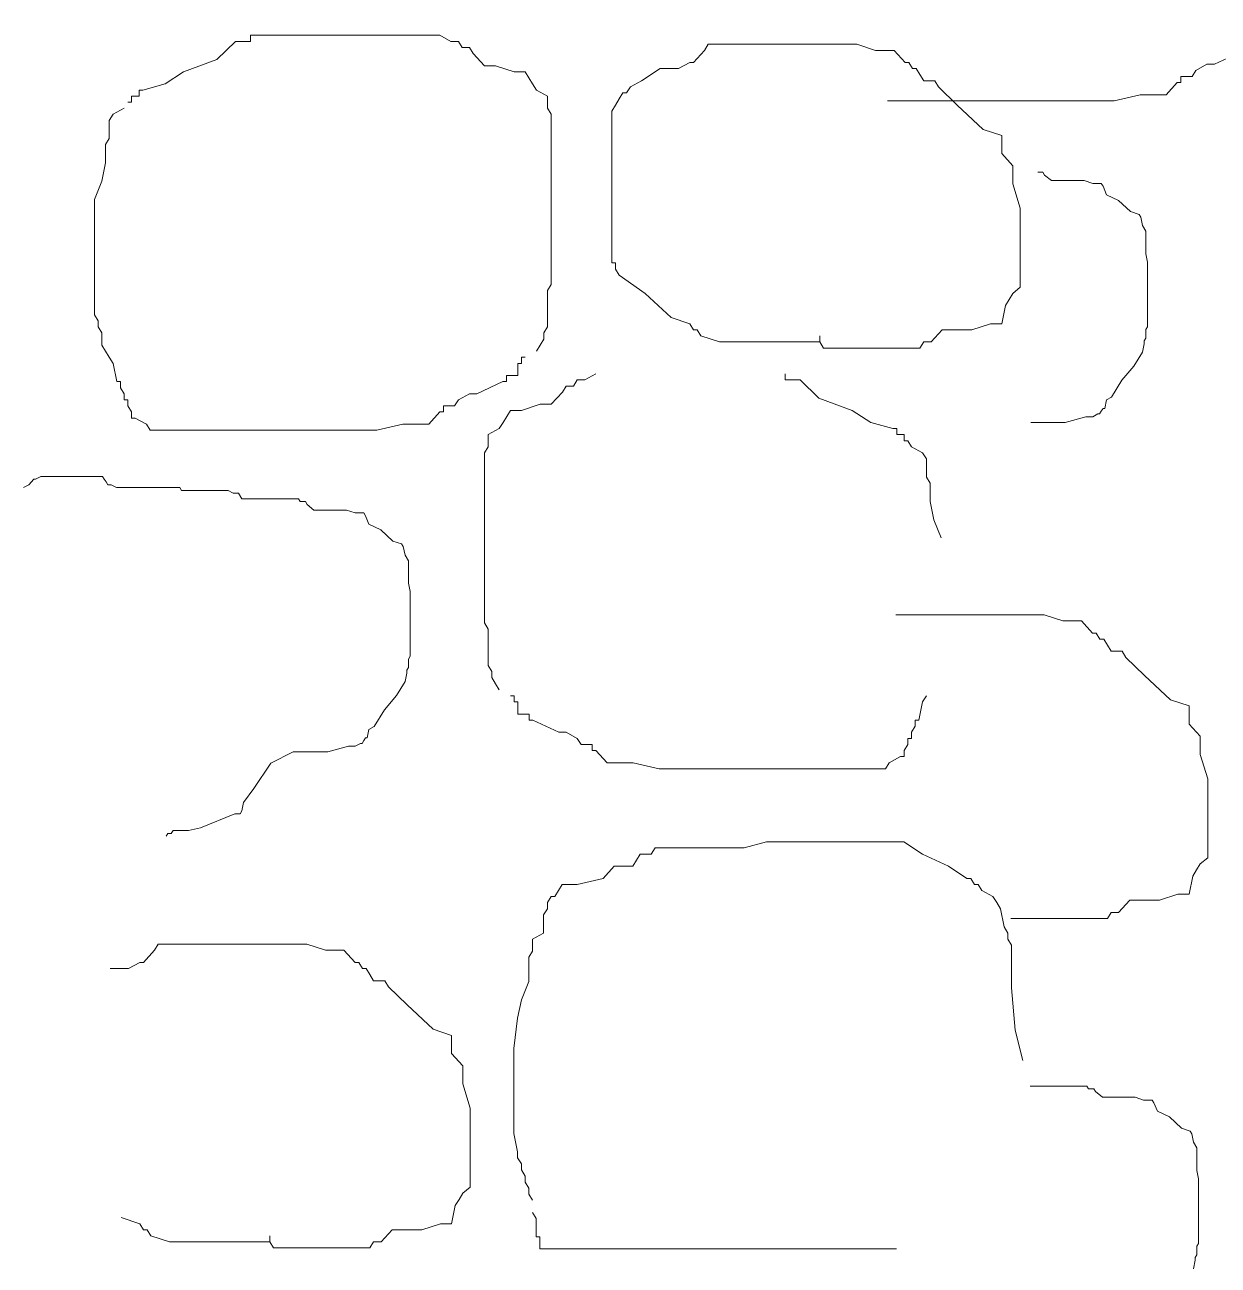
# Model space of a CAD drawing. Header units: centimetres. Extents: x 2280 to 32242, y -4577 to 2534.
# Drawn here: x 30012.1 to 30064, y -2664.8 to -2610.8 of the extents above; entities that cross this region are included whole.
import ezdxf

# ---------------------------------------------------------------- set-up
doc = ezdxf.new("R2010")
doc.units = ezdxf.units.CM
doc.layers.add('dim', color=40, linetype='Continuous', lineweight=0)
doc.layers.add('obiekty', color=22, linetype='Continuous', lineweight=5)

msp = doc.modelspace()

# ---------------------------------------------------------------- hatches: boundary and pattern name
at = {"layer": 'dim'}
h = msp.add_hatch(color=7, dxfattribs=at)
h.dxf.hatch_style = 1
edge = h.paths.add_edge_path()
edge.add_line((30407.969, -2698.482), (30469.757, -2759.639))
edge.add_line((30469.757, -2759.639), (30469.757, -2733.458))
edge.add_line((30469.757, -2733.458), (30444.105, -2707.597))
edge.add_spline(control_points=[(30444.105, -2707.597), (30442.899, -2707.235), (30442.12, -2707.182), (30441.723, -2707.401)], knot_values=[35.673287, 35.673287, 35.673287, 35.673287, 41.147763, 41.147763, 41.147763, 41.147763], degree=3, periodic=0)
edge.add_spline(control_points=[(30441.723, -2707.401), (30441.64, -2707.486), (30441.557, -2707.57), (30441.474, -2707.654)], knot_values=[0, 0, 0, 0, 0.301407, 0.301407, 0.301407, 0.301407], degree=3, periodic=0)
edge.add_spline(control_points=[(30441.474, -2707.654), (30441.527, -2707.548), (30441.609, -2707.464), (30441.723, -2707.401)], knot_values=[41.147763, 41.147763, 41.147763, 41.147763, 42.704936, 42.704936, 42.704936, 42.704936], degree=3, periodic=0)
edge.add_spline(control_points=[(30444.105, -2707.597), (30442.899, -2707.235), (30442.12, -2707.182), (30441.723, -2707.401)], knot_values=[35.673287, 35.673287, 35.673287, 35.673287, 41.147763, 41.147763, 41.147763, 41.147763], degree=3, periodic=0)
edge.add_spline(control_points=[(30441.723, -2707.401), (30442.09, -2707.027), (30442.455, -2706.652), (30442.801, -2706.282)], knot_values=[0.301407, 0.301407, 0.301407, 0.301407, 1.642507, 1.642507, 1.642507, 1.642507], degree=3, periodic=0)
edge.add_line((30442.801, -2706.282), (30421.712, -2685.02))
edge.add_spline(control_points=[(30421.712, -2685.02), (30420.716, -2684.757), (30420.058, -2684.735), (30419.703, -2684.931)], knot_values=[36.26063, 36.26063, 36.26063, 36.26063, 41.147763, 41.147763, 41.147763, 41.147763], degree=3, periodic=0)
edge.add_spline(control_points=[(30419.703, -2684.931), (30419.62, -2685.015), (30419.537, -2685.099), (30419.454, -2685.184)], knot_values=[0, 0, 0, 0, 0.301407, 0.301407, 0.301407, 0.301407], degree=3, periodic=0)
edge.add_spline(control_points=[(30419.454, -2685.184), (30419.507, -2685.078), (30419.589, -2684.993), (30419.703, -2684.931)], knot_values=[41.147763, 41.147763, 41.147763, 41.147763, 42.704936, 42.704936, 42.704936, 42.704936], degree=3, periodic=0)
edge.add_spline(control_points=[(30421.712, -2685.02), (30420.716, -2684.757), (30420.058, -2684.735), (30419.703, -2684.931)], knot_values=[36.26063, 36.26063, 36.26063, 36.26063, 41.147763, 41.147763, 41.147763, 41.147763], degree=3, periodic=0)
edge.add_spline(control_points=[(30419.703, -2684.931), (30420.025, -2684.603), (30420.344, -2684.276), (30420.65, -2683.95)], knot_values=[0.301407, 0.301407, 0.301407, 0.301407, 1.474772, 1.474772, 1.474772, 1.474772], degree=3, periodic=0)
edge.add_line((30420.65, -2683.95), (30378.491, -2641.447))
edge.add_spline(control_points=[(30378.491, -2641.447), (30377.285, -2641.086), (30376.507, -2641.033), (30376.109, -2641.252)], knot_values=[35.673287, 35.673287, 35.673287, 35.673287, 41.147763, 41.147763, 41.147763, 41.147763], degree=3, periodic=0)
edge.add_spline(control_points=[(30376.109, -2641.252), (30376.026, -2641.336), (30375.943, -2641.421), (30375.86, -2641.505)], knot_values=[0, 0, 0, 0, 0.301407, 0.301407, 0.301407, 0.301407], degree=3, periodic=0)
edge.add_spline(control_points=[(30375.86, -2641.505), (30375.913, -2641.399), (30375.995, -2641.315), (30376.109, -2641.252)], knot_values=[41.147763, 41.147763, 41.147763, 41.147763, 42.704936, 42.704936, 42.704936, 42.704936], degree=3, periodic=0)
edge.add_spline(control_points=[(30378.491, -2641.447), (30377.285, -2641.086), (30376.507, -2641.033), (30376.109, -2641.252)], knot_values=[35.673287, 35.673287, 35.673287, 35.673287, 41.147763, 41.147763, 41.147763, 41.147763], degree=3, periodic=0)
edge.add_spline(control_points=[(30376.109, -2641.252), (30376.477, -2640.877), (30376.841, -2640.503), (30377.187, -2640.132)], knot_values=[0.301407, 0.301407, 0.301407, 0.301407, 1.642507, 1.642507, 1.642507, 1.642507], degree=3, periodic=0)
edge.add_line((30377.187, -2640.132), (30356.098, -2618.871))
edge.add_spline(control_points=[(30356.098, -2618.871), (30355.102, -2618.607), (30354.444, -2618.586), (30354.089, -2618.782)], knot_values=[36.26063, 36.26063, 36.26063, 36.26063, 41.147763, 41.147763, 41.147763, 41.147763], degree=3, periodic=0)
edge.add_spline(control_points=[(30354.089, -2618.782), (30354.006, -2618.866), (30353.923, -2618.95), (30353.84, -2619.034)], knot_values=[0, 0, 0, 0, 0.301407, 0.301407, 0.301407, 0.301407], degree=3, periodic=0)
edge.add_spline(control_points=[(30353.84, -2619.034), (30353.893, -2618.929), (30353.976, -2618.844), (30354.089, -2618.782)], knot_values=[41.147763, 41.147763, 41.147763, 41.147763, 42.704936, 42.704936, 42.704936, 42.704936], degree=3, periodic=0)
edge.add_spline(control_points=[(30356.098, -2618.871), (30355.102, -2618.607), (30354.444, -2618.586), (30354.089, -2618.782)], knot_values=[36.26063, 36.26063, 36.26063, 36.26063, 41.147763, 41.147763, 41.147763, 41.147763], degree=3, periodic=0)
edge.add_spline(control_points=[(30354.089, -2618.782), (30354.411, -2618.454), (30354.73, -2618.126), (30355.036, -2617.801)], knot_values=[0.301407, 0.301407, 0.301407, 0.301407, 1.474772, 1.474772, 1.474772, 1.474772], degree=3, periodic=0)
edge.add_line((30355.036, -2617.801), (30333.723, -2596.314))
edge.add_spline(control_points=[(30333.723, -2596.314), (30332.924, -2596.135), (30332.38, -2596.14), (30332.069, -2596.311)], knot_values=[36.867268, 36.867268, 36.867268, 36.867268, 41.147763, 41.147763, 41.147763, 41.147763], degree=3, periodic=0)
edge.add_spline(control_points=[(30332.069, -2596.311), (30331.986, -2596.395), (30331.903, -2596.48), (30331.821, -2596.564)], knot_values=[0, 0, 0, 0, 0.301407, 0.301407, 0.301407, 0.301407], degree=3, periodic=0)
edge.add_spline(control_points=[(30331.821, -2596.564), (30331.873, -2596.458), (30331.956, -2596.374), (30332.069, -2596.311)], knot_values=[41.147763, 41.147763, 41.147763, 41.147763, 42.704936, 42.704936, 42.704936, 42.704936], degree=3, periodic=0)
edge.add_spline(control_points=[(30332.069, -2596.311), (30332.38, -2596.14), (30332.924, -2596.135), (30333.723, -2596.314)], knot_values=[36.867268, 36.867268, 36.867268, 36.867268, 41.147763, 41.147763, 41.147763, 41.147763], degree=3, periodic=0)
edge.add_spline(control_points=[(30332.069, -2596.311), (30332.345, -2596.03), (30332.619, -2595.749), (30332.885, -2595.469)], knot_values=[0.301407, 0.301407, 0.301407, 0.301407, 1.308174, 1.308174, 1.308174, 1.308174], degree=3, periodic=0)
edge.add_line((30332.885, -2595.469), (30311.368, -2573.776))
edge.add_spline(control_points=[(30311.368, -2573.776), (30310.749, -2573.669), (30310.315, -2573.694), (30310.049, -2573.841)], knot_values=[37.494954, 37.494954, 37.494954, 37.494954, 41.147763, 41.147763, 41.147763, 41.147763], degree=3, periodic=0)
edge.add_spline(control_points=[(30310.049, -2573.841), (30309.966, -2573.925), (30309.884, -2574.009), (30309.801, -2574.093)], knot_values=[0, 0, 0, 0, 0.301407, 0.301407, 0.301407, 0.301407], degree=3, periodic=0)
edge.add_spline(control_points=[(30309.801, -2574.093), (30309.853, -2573.988), (30309.936, -2573.903), (30310.049, -2573.841)], knot_values=[41.147763, 41.147763, 41.147763, 41.147763, 42.704936, 42.704936, 42.704936, 42.704936], degree=3, periodic=0)
edge.add_line((30310.587, -2572.989), (30289.035, -2551.261))
edge.add_spline(control_points=[(30289.035, -2551.261), (30288.58, -2551.212), (30288.247, -2551.25), (30288.029, -2551.37)], knot_values=[38.145716, 38.145716, 38.145716, 38.145716, 41.147763, 41.147763, 41.147763, 41.147763], degree=3, periodic=0)
edge.add_spline(control_points=[(30288.029, -2551.37), (30287.947, -2551.454), (30287.864, -2551.539), (30287.781, -2551.623)], knot_values=[0, 0, 0, 0, 0.301407, 0.301407, 0.301407, 0.301407], degree=3, periodic=0)
edge.add_spline(control_points=[(30287.781, -2551.623), (30287.834, -2551.517), (30287.916, -2551.433), (30288.029, -2551.37)], knot_values=[41.147763, 41.147763, 41.147763, 41.147763, 42.704936, 42.704936, 42.704936, 42.704936], degree=3, periodic=0)
edge.add_line((30288.455, -2550.676), (30266.726, -2528.77))
edge.add_spline(control_points=[(30266.726, -2528.77), (30266.416, -2528.762), (30266.178, -2528.806), (30266.009, -2528.9)], knot_values=[38.821921, 38.821921, 38.821921, 38.821921, 41.147763, 41.147763, 41.147763, 41.147763], degree=3, periodic=0)
edge.add_spline(control_points=[(30266.009, -2528.9), (30265.927, -2528.984), (30265.844, -2529.068), (30265.761, -2529.152)], knot_values=[0, 0, 0, 0, 0.301407, 0.301407, 0.301407, 0.301407], degree=3, periodic=0)
edge.add_spline(control_points=[(30265.761, -2529.152), (30265.814, -2529.047), (30265.896, -2528.962), (30266.009, -2528.9)], knot_values=[41.147763, 41.147763, 41.147763, 41.147763, 42.704936, 42.704936, 42.704936, 42.704936], degree=3, periodic=0)
edge.add_line((30266.323, -2528.364), (30244.444, -2506.307))
edge.add_spline(control_points=[(30244.444, -2506.307), (30244.259, -2506.323), (30244.107, -2506.364), (30243.99, -2506.429)], knot_values=[39.526363, 39.526363, 39.526363, 39.526363, 41.147763, 41.147763, 41.147763, 41.147763], degree=3, periodic=0)
edge.add_spline(control_points=[(30243.99, -2506.429), (30243.907, -2506.513), (30243.824, -2506.598), (30243.741, -2506.682)], knot_values=[0, 0, 0, 0, 0.301407, 0.301407, 0.301407, 0.301407], degree=3, periodic=0)
edge.add_spline(control_points=[(30243.741, -2506.682), (30243.794, -2506.576), (30243.876, -2506.492), (30243.99, -2506.429)], knot_values=[41.147763, 41.147763, 41.147763, 41.147763, 42.704936, 42.704936, 42.704936, 42.704936], degree=3, periodic=0)
edge.add_line((30244.19, -2506.051), (30222.193, -2483.874))
edge.add_spline(control_points=[(30222.193, -2483.874), (30222.108, -2483.895), (30222.034, -2483.923), (30221.97, -2483.959)], knot_values=[40.262371, 40.262371, 40.262371, 40.262371, 41.147763, 41.147763, 41.147763, 41.147763], degree=3, periodic=0)
edge.add_spline(control_points=[(30221.97, -2483.959), (30221.887, -2484.043), (30221.804, -2484.127), (30221.721, -2484.211)], knot_values=[0, 0, 0, 0, 0.301407, 0.301407, 0.301407, 0.301407], degree=3, periodic=0)
edge.add_spline(control_points=[(30221.721, -2484.211), (30221.774, -2484.106), (30221.856, -2484.021), (30221.97, -2483.959)], knot_values=[41.147763, 41.147763, 41.147763, 41.147763, 42.704936, 42.704936, 42.704936, 42.704936], degree=3, periodic=0)
edge.add_line((30222.058, -2483.738), (30199.975, -2461.475))
edge.add_spline(control_points=[(30199.975, -2461.475), (30199.967, -2461.479), (30199.958, -2461.484), (30199.95, -2461.488)], knot_values=[41.033971, 41.033971, 41.033971, 41.033971, 41.147763, 41.147763, 41.147763, 41.147763], degree=3, periodic=0)
edge.add_spline(control_points=[(30199.95, -2461.488), (30199.867, -2461.572), (30199.784, -2461.657), (30199.701, -2461.741)], knot_values=[0, 0, 0, 0, 0.301407, 0.301407, 0.301407, 0.301407], degree=3, periodic=0)
edge.add_spline(control_points=[(30199.701, -2461.741), (30199.754, -2461.635), (30199.837, -2461.551), (30199.95, -2461.488)], knot_values=[41.147763, 41.147763, 41.147763, 41.147763, 42.704936, 42.704936, 42.704936, 42.704936], degree=3, periodic=0)
edge.add_line((30199.926, -2461.425), (30177.815, -2439.134))
edge.add_spline(control_points=[(30177.815, -2439.134), (30177.771, -2439.18), (30177.726, -2439.225), (30177.682, -2439.27)], knot_values=[0, 0, 0, 0, 0.162292, 0.162292, 0.162292, 0.162292], degree=3, periodic=0)
edge.add_spline(control_points=[(30177.682, -2439.27), (30177.711, -2439.212), (30177.749, -2439.16), (30177.796, -2439.115)], knot_values=[41.846102, 41.846102, 41.846102, 41.846102, 42.704936, 42.704936, 42.704936, 42.704936], degree=3, periodic=0)
edge.add_line((30177.784, -2439.103), (30150.707, -2411.804))
edge.add_line((30150.707, -2411.804), (29994.47, -2504.411))
edge.add_spline(control_points=[(29994.47, -2504.411), (29994.483, -2504.435), (29994.497, -2504.459), (29994.51, -2504.484)], knot_values=[0.301407, 0.301407, 0.301407, 0.301407, 0.372282, 0.372282, 0.372282, 0.372282], degree=3, periodic=0)
edge.add_spline(control_points=[(29994.51, -2504.484), (29994.602, -2504.574), (29994.658, -2504.678), (29994.681, -2504.794)], knot_values=[41.147763, 41.147763, 41.147763, 41.147763, 42.704936, 42.704936, 42.704936, 42.704936], degree=3, periodic=0)
edge.add_spline(control_points=[(30021.256, -2488.534), (30020.562, -2488.323), (30018.81, -2488.29), (30012.865, -2489.111), (30007.076, -2495.881), (29989.547, -2495.076), (29993.419, -2502.493), (29994.47, -2504.411)], knot_values=[0.372282, 0.372282, 0.372282, 0.372282, 6.173436, 8.769154, 17.150754, 33.547828, 39.13485, 39.13485, 39.13485, 39.13485], degree=3, periodic=0)
edge.add_spline(control_points=[(29994.51, -2504.484), (29994.49, -2504.464), (29994.468, -2504.444), (29994.444, -2504.426)], knot_values=[40.806551, 40.806551, 40.806551, 40.806551, 41.147763, 41.147763, 41.147763, 41.147763], degree=3, periodic=0)
edge.add_line((29994.444, -2504.426), (29967.396, -2520.458))
edge.add_line((29967.396, -2520.458), (29963.2, -2520.458))
edge.add_line((29963.2, -2520.458), (29595.775, -2520.458))
edge.add_line((29595.775, -2520.458), (29595.775, -2533.782))
edge.add_line((29595.775, -2533.782), (29604.333, -2533.782))
edge.add_line((29604.333, -2533.782), (29603.414, -2597.87))
edge.add_line((29603.414, -2597.87), (29617.443, -2597.744))
edge.add_line((29617.443, -2597.744), (29618.482, -2533.782))
edge.add_line((29618.482, -2533.782), (29907.673, -2533.782))
edge.add_line((29907.673, -2533.782), (29907.673, -2612.461))
edge.add_line((29907.673, -2612.461), (29926.065, -2612.461))
edge.add_line((29926.065, -2612.461), (29926.065, -2533.782))
edge.add_line((29926.065, -2533.782), (30241.57, -2533.782))
edge.add_line((30241.57, -2533.782), (30378.053, -2668.871))
edge.add_line((30378.053, -2668.871), (30377.984, -2733.458))
edge.add_line((30377.984, -2733.458), (30053.533, -2733.458))
edge.add_line((30053.533, -2733.458), (30052.564, -2733.987))
edge.add_line((30052.564, -2733.987), (30052.079, -2734.515))
edge.add_line((30052.079, -2734.515), (30050.464, -2734.515))
edge.add_line((30050.464, -2734.515), (30049.979, -2734.78))
edge.add_line((30049.979, -2734.78), (30034.308, -2734.78))
edge.add_line((30034.308, -2734.78), (30034.308, -2733.458))
edge.add_line((30034.308, -2733.458), (30030.673, -2733.458))
edge.add_line((30030.673, -2733.458), (30030.628, -2733.682))
edge.add_line((30030.628, -2733.682), (30030.143, -2733.682))
edge.add_line((30030.143, -2733.682), (30029.335, -2733.946))
edge.add_line((30029.335, -2733.946), (30028.043, -2733.946))
edge.add_line((30028.043, -2733.946), (30027.316, -2734.739))
edge.add_line((30027.316, -2734.739), (30022.873, -2734.739))
edge.add_line((30022.873, -2734.739), (29931.988, -2734.453))
edge.add_line((29931.988, -2734.453), (29932.102, -2734.515))
edge.add_line((29932.102, -2734.515), (29930.486, -2734.515))
edge.add_line((29930.486, -2734.515), (29615.237, -2733.458))
edge.add_line((29615.237, -2733.458), (29616.928, -2629.391))
edge.add_line((29616.928, -2629.391), (29602.962, -2629.391))
edge.add_line((29602.962, -2629.391), (29601.47, -2733.458))
edge.add_line((29601.47, -2733.458), (29562.214, -2760.622))
edge.add_line((29562.214, -2760.622), (29574.741, -2765.768))
edge.add_line((29574.741, -2765.768), (29623.395, -2753.013))
edge.add_line((29623.395, -2753.013), (29711.2, -2753.013))
edge.add_line((29711.2, -2753.013), (29711.2, -2778.087))
edge.add_line((29711.2, -2778.087), (29731.215, -2778.087))
edge.add_line((29731.215, -2778.087), (29731.215, -2753.013))
edge.add_line((29731.215, -2753.013), (29907.673, -2753.013))
edge.add_line((29907.673, -2753.013), (29907.673, -2963.458))
edge.add_line((29907.673, -2963.458), (29761.2, -2963.458))
edge.add_line((29761.2, -2963.458), (29590.766, -2963.458))
edge.add_line((29590.766, -2963.458), (29599.709, -2979.005))
edge.add_line((29599.709, -2979.005), (29567.369, -3002.753))
edge.add_line((29567.369, -3002.753), (29591.129, -3002.753))
edge.add_line((29591.129, -3002.753), (29714.94, -2991.828))
edge.add_line((29714.94, -2991.828), (29761.773, -2991.685))
edge.add_line((29761.773, -2991.685), (29788.021, -3007.426))
edge.add_line((29788.021, -3007.426), (29870.349, -3013.219))
edge.add_line((29870.349, -3013.219), (29974.07, -2999.285))
edge.add_line((29974.07, -2999.285), (30068.294, -2999.285))
edge.add_line((30068.294, -2999.285), (30118.023, -2987.513))
edge.add_line((30118.023, -2987.513), (30224.678, -3009.095))
edge.add_line((30224.678, -3009.095), (30335.64, -3019.688))
edge.add_line((30335.64, -3019.688), (30407.511, -2963.814))
edge.add_spline(control_points=[(30407.511, -2963.814), (30407.664, -2963.645), (30407.817, -2963.475), (30407.969, -2963.305)], knot_values=[0.41129, 0.41129, 0.41129, 0.41129, 1.095678, 1.095678, 1.095678, 1.095678], degree=3, periodic=0)
edge.add_line((30407.969, -2963.305), (30407.969, -2698.482))
edge = h.paths.add_edge_path(flags=16)
edge.add_line((30377.735, -2963.458), (30048.046, -2963.458))
edge.add_ellipse((30046.241, -2956.867), major_axis=(-0.725, 7.876), ratio=0.286851, start_angle=184.0247, end_angle=211.717, ccw=False)
edge.add_ellipse((30046.241, -2956.867), major_axis=(-0.725, 7.876), ratio=0.286851, start_angle=145.26, end_angle=184.0247)
edge.add_ellipse((30046.659, -2963.885), major_axis=(1.182, 0.109), ratio=0.76963, start_angle=239.4815, end_angle=289.0119, ccw=False)
edge.add_spline(control_points=[(30045.188, -2963.458), (30045.253, -2963.588), (30045.32, -2963.71), (30045.45, -2963.93), (30045.512, -2964.028), (30045.639, -2964.21), (30045.704, -2964.295), (30045.792, -2964.4), (30045.814, -2964.426), (30045.837, -2964.451)], knot_values=[2.511922, 2.511922, 2.511922, 2.511922, 2.59654, 2.59654, 2.67338, 2.67338, 2.75022, 2.75022, 2.776096, 2.776096, 2.776096, 2.776096], degree=3, periodic=0)
edge.add_ellipse((30040.126, -2987.469), major_axis=(30.002, 2.76), ratio=0.76963, start_angle=75.0057, end_angle=78.2937)
edge.add_ellipse((30043.867, -2964.193), major_axis=(0.305, 0.028), ratio=0.76963, start_angle=224.4393, end_angle=326.5905, ccw=False)
edge.add_ellipse((30045.436, -2961.977), major_axis=(3.494, 0.321), ratio=0.76963, start_angle=218.8051, end_angle=229.563)
edge.add_ellipse((30042.049, -2968.006), major_axis=(4.984, 0.458), ratio=0.76963, start_angle=70.7704, end_angle=86.6871)
edge.add_ellipse((30045.132, -2936.028), major_axis=(36.307, 3.34), ratio=0.76963, start_angle=255.0873, end_angle=260.9907, ccw=False)
edge.add_ellipse((30036.642, -2973.327), major_axis=(12.22, 1.124), ratio=0.76963, start_angle=78.305, end_angle=82.8106)
edge.add_ellipse((30036.99, -2963.647), major_axis=(0.43, 0.04), ratio=0.76963, start_angle=224.289, end_angle=314.5377, ccw=False)
edge.add_ellipse((30046.237, -2959.007), major_axis=(11.175, 1.028), ratio=0.76963, start_angle=204.1063, end_angle=206.9122, ccw=False)
edge.add_ellipse((30036.033, -2959.267), major_axis=(5.935, 0.546), ratio=0.76963, start_angle=260.6095, end_angle=271.7047, ccw=False)
edge.add_ellipse((30036.87, -2947.827), major_axis=(20.692, 1.903), ratio=0.76963, start_angle=251.8928, end_angle=262.1051, ccw=False)
edge.add_ellipse((30030.368, -2972.008), major_axis=(10.946, 1.007), ratio=0.76963, start_angle=78.2841, end_angle=85.4406)
edge.add_line((30030.466, -2963.531), (30029.884, -2963.584))
edge.add_ellipse((30051.611, -2956.632), major_axis=(23.07, 2.122), ratio=0.76963, start_angle=179.1726, end_angle=195.6257)
edge.add_line((30029.834, -2963.458), (29987.522, -2963.458))
edge.add_line((29987.522, -2963.458), (29987.522, -2963.509))
edge.add_line((29987.522, -2963.509), (29982.055, -2963.504))
edge.add_line((29982.055, -2963.504), (29926.065, -2963.458))
edge.add_line((29926.065, -2963.458), (29926.065, -2873.458))
edge.add_line((29926.065, -2873.458), (29926.065, -2753.013))
edge.add_line((29926.065, -2753.013), (30377.962, -2753.013))
edge.add_line((30377.962, -2753.013), (30377.735, -2963.458))
h.paths.add_polyline_path([(30374.699, -2957.057), (30313.402, -2957.069), (30314.1, -2792.974), (30311.645, -2792.993), (30309.702, -2957.07), (30248.723, -2957.081), (30248.868, -2923.011), (30245.442, -2923.008), (30245.038, -2957.082), (30202.526, -2957.09), (30203.22, -2793.859), (30200.79, -2793.878), (30198.857, -2957.091), (30142.163, -2957.101), (30143.454, -2794.336), (30374.699, -2792.49)], flags=0)
h.paths.add_polyline_path([(30347.832, -2888.942), (30345.881, -2890.548), (30343.873, -2890.605), (30341.118, -2890.146), (30340.094, -2888.882), (30340.487, -2888.77), (30342.036, -2889.802), (30343.471, -2890.146), (30344.733, -2890.146), (30345.996, -2889.745), (30347.201, -2888.942)], flags=0)
edge = h.paths.add_edge_path(flags=17)
edge.add_spline(control_points=[(30021.256, -2488.534), (30020.562, -2488.323), (30018.81, -2488.29), (30012.865, -2489.111), (30007.076, -2495.881), (29989.547, -2495.076), (29993.419, -2502.493), (29994.47, -2504.411)], knot_values=[0.372282, 0.372282, 0.372282, 0.372282, 6.173436, 8.769154, 17.150754, 33.547828, 39.13485, 39.13485, 39.13485, 39.13485], degree=3, periodic=0)
edge.add_line((29994.47, -2504.411), (30021.256, -2488.534))
h.paths.add_polyline_path([(30137.639, -2448.206), (30055.824, -2496.7), (30055.824, -2520.458), (30137.639, -2520.458)], flags=16)
h.paths.add_polyline_path([(30055.824, -2496.7), (30015.742, -2520.458), (30055.824, -2520.458)], flags=16)
h.paths.add_polyline_path([(30148.568, -2441.728), (30137.639, -2448.206), (30137.639, -2520.458), (30228.109, -2520.458)], flags=16)

# ---------------------------------------------------------------- linework, layer by layer
at = {"layer": 'obiekty'}
for p, q in [((30030.114, -2611.279), (30021.874, -2611.279)), ((30021.874, -2611.279), (30021.874, -2611.543)), ((30030.598, -2611.543), (30030.114, -2611.279)), ((30021.228, -2611.543), (30020.42, -2612.336)), ((30021.874, -2611.543), (30021.228, -2611.543)), ((30030.921, -2611.543), (30030.598, -2611.543)), ((30031.083, -2611.807), (30030.921, -2611.543)), ((30031.406, -2611.807), (30031.083, -2611.807)), ((30031.568, -2612.072), (30031.406, -2611.807)), ((30032.052, -2612.6), (30031.568, -2612.072)), ((30041.15, -2612.461), (30041.634, -2611.933)), ((30041.634, -2611.933), (30041.796, -2611.668)), ((30041.796, -2611.668), (30048.258, -2611.668)), ((30048.258, -2611.668), (30049.066, -2611.933)), ((30049.066, -2611.933), (30049.874, -2611.933)), ((30049.874, -2611.933), (30050.358, -2612.461)), ((30063.814, -2612.54), (30064.945, -2612.012)), ((30020.42, -2612.336), (30018.966, -2612.865)), ((30032.537, -2612.6), (30032.052, -2612.6)), ((30033.345, -2612.865), (30032.537, -2612.6)), ((30040.503, -2612.726), (30040.988, -2612.461)), ((30040.988, -2612.461), (30041.15, -2612.461)), ((30050.358, -2612.461), (30050.52, -2612.461)), ((30050.52, -2612.461), (30050.681, -2612.726)), ((30063.007, -2612.804), (30063.491, -2612.54)), ((30063.491, -2612.54), (30063.814, -2612.54)), ((30018.966, -2612.865), (30018.158, -2613.393)), ((30033.829, -2612.865), (30033.345, -2612.865)), ((30033.991, -2613.129), (30033.829, -2612.865)), ((30034.153, -2613.393), (30033.991, -2613.129)), ((30038.888, -2613.254), (30039.696, -2612.726)), ((30039.696, -2612.726), (30040.503, -2612.726)), ((30050.681, -2612.726), (30050.843, -2612.726)), ((30050.843, -2612.726), (30051.005, -2612.99)), ((30051.005, -2612.99), (30051.166, -2613.254)), ((30062.36, -2613.333), (30062.36, -2613.069)), ((30062.36, -2613.069), (30062.845, -2613.069)), ((30062.845, -2613.069), (30063.007, -2612.804)), ((30017.189, -2613.658), (30017.028, -2613.658)), ((30017.028, -2613.658), (30017.028, -2613.922)), ((30018.158, -2613.393), (30017.189, -2613.658)), ((30034.314, -2613.658), (30034.153, -2613.393)), ((30034.799, -2613.922), (30034.314, -2613.658)), ((30038.242, -2613.783), (30038.403, -2613.518)), ((30038.403, -2613.518), (30038.888, -2613.254)), ((30051.166, -2613.254), (30051.651, -2613.254)), ((30051.651, -2613.254), (30051.812, -2613.518)), ((30051.812, -2613.518), (30052.62, -2614.311)), ((30061.714, -2613.862), (30062.199, -2613.333)), ((30062.199, -2613.333), (30062.36, -2613.333)), ((30016.704, -2614.186), (30016.543, -2614.186)), ((30017.028, -2613.922), (30016.704, -2613.922)), ((30016.704, -2613.922), (30016.704, -2614.186)), ((30034.799, -2614.451), (30034.799, -2613.922)), ((30037.757, -2614.311), (30037.919, -2614.047)), ((30037.919, -2614.047), (30038.08, -2613.783)), ((30038.08, -2613.783), (30038.242, -2613.783)), ((30049.598, -2614.126), (30059.452, -2614.126)), ((30059.452, -2614.126), (30060.583, -2613.862)), ((30060.583, -2613.862), (30061.714, -2613.862)), ((30015.897, -2614.715), (30015.735, -2614.979)), ((30016.381, -2614.451), (30015.897, -2614.715)), ((30034.96, -2614.715), (30034.799, -2614.451)), ((30034.96, -2622.116), (30034.96, -2614.715)), ((30037.595, -2614.576), (30037.757, -2614.311)), ((30037.595, -2621.183), (30037.595, -2614.576)), ((30052.62, -2614.311), (30053.751, -2615.369)), ((30015.735, -2614.979), (30015.735, -2615.772)), ((30015.735, -2615.772), (30015.574, -2616.036)), ((30053.751, -2615.369), (30054.559, -2615.633)), ((30054.559, -2615.633), (30054.559, -2616.426)), ((30015.574, -2616.036), (30015.574, -2616.829)), ((30015.574, -2616.829), (30015.412, -2617.622)), ((30054.559, -2616.426), (30055.043, -2616.955)), ((30055.043, -2616.955), (30055.043, -2617.747)), ((30056.35, -2617.236), (30056.126, -2617.236)), ((30056.425, -2617.358), (30056.35, -2617.236)), ((30056.724, -2617.602), (30056.425, -2617.358)), ((30015.412, -2617.622), (30015.089, -2618.415)), ((30055.043, -2617.747), (30055.367, -2618.805)), ((30058.144, -2617.602), (30056.724, -2617.602)), ((30058.518, -2617.725), (30058.144, -2617.602)), ((30058.892, -2617.725), (30058.518, -2617.725)), ((30058.967, -2617.847), (30058.892, -2617.725)), ((30059.116, -2618.214), (30058.967, -2617.847)), ((30015.089, -2618.415), (30015.089, -2623.437)), ((30059.639, -2618.459), (30059.116, -2618.214)), ((30060.163, -2618.948), (30059.639, -2618.459)), ((30055.367, -2618.805), (30055.367, -2622.241)), ((30060.537, -2619.07), (30060.163, -2618.948)), ((30060.611, -2619.192), (30060.537, -2619.07)), ((30060.686, -2619.559), (30060.611, -2619.192)), ((30060.836, -2619.804), (30060.686, -2619.559)), ((30060.836, -2620.782), (30060.836, -2619.804)), ((30037.757, -2621.183), (30037.595, -2621.183)), ((30037.757, -2621.448), (30037.757, -2621.183)), ((30060.91, -2621.149), (30060.836, -2620.782)), ((30060.91, -2623.963), (30060.91, -2621.149)), ((30037.919, -2621.712), (30037.757, -2621.448)), ((30039.049, -2622.505), (30037.919, -2621.712)), ((30034.799, -2622.38), (30034.96, -2622.116)), ((30055.367, -2622.241), (30055.043, -2622.505)), ((30034.799, -2623.966), (30034.799, -2622.38)), ((30040.18, -2623.562), (30039.049, -2622.505)), ((30054.882, -2622.769), (30054.72, -2623.034)), ((30055.043, -2622.505), (30054.882, -2622.769)), ((30054.72, -2623.034), (30054.559, -2623.827)), ((30015.089, -2623.437), (30015.25, -2623.701)), ((30015.25, -2623.701), (30015.25, -2623.966)), ((30040.988, -2623.827), (30040.18, -2623.562)), ((30041.15, -2624.091), (30040.988, -2623.827)), ((30054.074, -2623.827), (30053.266, -2624.091)), ((30054.559, -2623.827), (30054.074, -2623.827)), ((30015.25, -2623.966), (30015.412, -2624.23)), ((30015.412, -2624.23), (30015.412, -2624.759)), ((30034.637, -2624.23), (30034.799, -2623.966)), ((30034.637, -2624.494), (30034.637, -2624.23)), ((30041.311, -2624.091), (30041.15, -2624.091)), ((30041.473, -2624.355), (30041.311, -2624.091)), ((30042.281, -2624.62), (30041.473, -2624.355)), ((30046.643, -2624.355), (30046.643, -2624.62)), ((30051.974, -2624.091), (30051.489, -2624.62)), ((30053.266, -2624.091), (30051.974, -2624.091)), ((30060.761, -2624.574), (30060.836, -2624.452)), ((30060.836, -2624.085), (30060.91, -2623.963)), ((30060.836, -2624.452), (30060.836, -2624.085)), ((30015.412, -2624.759), (30015.574, -2625.023)), ((30015.574, -2625.023), (30015.735, -2625.287)), ((30034.314, -2625.023), (30034.476, -2624.759)), ((30034.476, -2624.759), (30034.637, -2624.494)), ((30046.643, -2624.62), (30042.281, -2624.62)), ((30046.804, -2624.884), (30046.643, -2624.62)), ((30051.005, -2624.884), (30046.804, -2624.884)), ((30051.166, -2624.62), (30051.005, -2624.884)), ((30051.489, -2624.62), (30051.166, -2624.62)), ((30060.686, -2625.063), (30060.761, -2624.696)), ((30060.761, -2624.696), (30060.761, -2624.574)), ((30015.735, -2625.287), (30015.897, -2625.552)), ((30015.897, -2625.552), (30016.058, -2626.344)), ((30033.506, -2626.08), (30033.506, -2625.552)), ((30033.506, -2625.552), (30033.668, -2625.552)), ((30033.668, -2625.552), (30033.668, -2625.287)), ((30033.668, -2625.287), (30033.829, -2625.287)), ((30060.312, -2625.675), (30060.686, -2625.063)), ((30033.022, -2626.344), (30033.022, -2626.08)), ((30033.022, -2626.08), (30033.506, -2626.08)), ((30036.419, -2626.274), (30036.904, -2626.01)), ((30045.143, -2626.01), (30045.143, -2626.274)), ((30059.789, -2626.286), (30060.312, -2625.675)), ((30016.058, -2626.344), (30016.22, -2626.344)), ((30016.22, -2626.344), (30016.22, -2626.609)), ((30016.22, -2626.609), (30016.381, -2626.873)), ((30031.729, -2626.873), (30032.86, -2626.344)), ((30032.86, -2626.344), (30033.022, -2626.344)), ((30035.45, -2626.803), (30035.611, -2626.539)), ((30035.611, -2626.539), (30035.934, -2626.539)), ((30035.934, -2626.539), (30036.096, -2626.274)), ((30036.096, -2626.274), (30036.419, -2626.274)), ((30045.143, -2626.274), (30045.789, -2626.274)), ((30045.789, -2626.274), (30046.597, -2627.067)), ((30059.34, -2627.02), (30059.789, -2626.286)), ((30016.381, -2626.873), (30016.381, -2627.137)), ((30016.381, -2627.137), (30016.543, -2627.137)), ((30016.543, -2627.137), (30016.543, -2627.402)), ((30030.76, -2627.402), (30030.921, -2627.137)), ((30030.921, -2627.137), (30031.406, -2626.873)), ((30031.406, -2626.873), (30031.729, -2626.873)), ((30034.965, -2627.332), (30035.45, -2626.803)), ((30046.597, -2627.067), (30048.051, -2627.596)), ((30059.041, -2627.51), (30059.116, -2627.143)), ((30059.116, -2627.143), (30059.34, -2627.02)), ((30016.543, -2627.402), (30016.704, -2627.666)), ((30016.704, -2627.666), (30016.704, -2627.93)), ((30029.629, -2628.195), (30030.114, -2627.666)), ((30030.114, -2627.666), (30030.275, -2627.666)), ((30030.275, -2627.666), (30030.275, -2627.402)), ((30030.275, -2627.402), (30030.76, -2627.402)), ((30033.026, -2627.86), (30033.188, -2627.596)), ((30033.188, -2627.596), (30033.672, -2627.596)), ((30033.672, -2627.596), (30034.48, -2627.332)), ((30034.48, -2627.332), (30034.965, -2627.332)), ((30048.051, -2627.596), (30048.859, -2628.125)), ((30058.817, -2627.754), (30058.892, -2627.632)), ((30058.892, -2627.632), (30058.967, -2627.51)), ((30058.967, -2627.51), (30059.041, -2627.51)), ((30016.704, -2627.93), (30016.866, -2627.93)), ((30016.866, -2627.93), (30017.351, -2628.195)), ((30017.351, -2628.195), (30017.512, -2628.459)), ((30027.367, -2628.459), (30028.498, -2628.195)), ((30028.498, -2628.195), (30029.629, -2628.195)), ((30032.703, -2628.389), (30032.865, -2628.125)), ((30032.865, -2628.125), (30033.026, -2627.86)), ((30048.859, -2628.125), (30049.828, -2628.389)), ((30055.827, -2628.121), (30057.322, -2628.121)), ((30057.322, -2628.121), (30058.219, -2627.876)), ((30058.219, -2627.876), (30058.518, -2627.876)), ((30058.518, -2627.876), (30058.742, -2627.754)), ((30058.742, -2627.754), (30058.817, -2627.754)), ((30017.512, -2628.459), (30027.367, -2628.459)), ((30032.218, -2628.653), (30032.703, -2628.389)), ((30032.218, -2629.182), (30032.218, -2628.653)), ((30049.828, -2628.389), (30049.99, -2628.389)), ((30049.99, -2628.389), (30049.99, -2628.653)), ((30049.99, -2628.653), (30050.313, -2628.653)), ((30050.313, -2628.653), (30050.313, -2628.918)), ((30032.057, -2629.446), (30032.218, -2629.182)), ((30050.313, -2628.918), (30050.474, -2628.918)), ((30050.474, -2628.918), (30050.636, -2629.182)), ((30050.636, -2629.182), (30051.121, -2629.446)), ((30032.057, -2636.847), (30032.057, -2629.446)), ((30051.121, -2629.446), (30051.282, -2629.711)), ((30051.282, -2629.711), (30051.282, -2630.503)), ((30012.228, -2630.835), (30012.004, -2630.957)), ((30012.453, -2630.59), (30012.228, -2630.835)), ((30012.527, -2630.59), (30012.453, -2630.59)), ((30012.752, -2630.468), (30012.527, -2630.59)), ((30015.443, -2630.468), (30012.752, -2630.468)), ((30015.518, -2630.59), (30015.443, -2630.468)), ((30015.593, -2630.712), (30015.518, -2630.59)), ((30015.667, -2630.835), (30015.593, -2630.712)), ((30015.817, -2630.835), (30015.667, -2630.835)), ((30016.041, -2630.957), (30015.817, -2630.835)), ((30018.807, -2630.957), (30016.041, -2630.957)), ((30018.882, -2631.079), (30018.807, -2630.957)), ((30051.282, -2630.503), (30051.444, -2630.768)), ((30051.444, -2630.768), (30051.444, -2631.561)), ((30020.9, -2631.079), (30018.882, -2631.079)), ((30021.125, -2631.201), (30020.9, -2631.079)), ((30021.349, -2631.201), (30021.125, -2631.201)), ((30021.499, -2631.446), (30021.349, -2631.201)), ((30023.966, -2631.446), (30021.499, -2631.446)), ((30024.04, -2631.568), (30023.966, -2631.446)), ((30024.265, -2631.568), (30024.04, -2631.568)), ((30024.339, -2631.691), (30024.265, -2631.568)), ((30024.639, -2631.935), (30024.339, -2631.691)), ((30026.059, -2631.935), (30024.639, -2631.935)), ((30026.433, -2632.058), (30026.059, -2631.935)), ((30051.444, -2631.561), (30051.605, -2632.354)), ((30026.807, -2632.058), (30026.433, -2632.058)), ((30026.881, -2632.18), (30026.807, -2632.058)), ((30027.031, -2632.547), (30026.881, -2632.18)), ((30027.554, -2632.792), (30027.031, -2632.547)), ((30051.605, -2632.354), (30051.928, -2633.147)), ((30028.077, -2633.281), (30027.554, -2632.792)), ((30028.451, -2633.403), (30028.077, -2633.281)), ((30028.526, -2633.525), (30028.451, -2633.403)), ((30028.601, -2633.892), (30028.526, -2633.525)), ((30028.75, -2634.137), (30028.601, -2633.892)), ((30028.75, -2635.115), (30028.75, -2634.137)), ((30028.825, -2635.482), (30028.75, -2635.115)), ((30028.825, -2638.295), (30028.825, -2635.482)), ((30032.218, -2637.111), (30032.057, -2636.847)), ((30049.95, -2636.492), (30056.412, -2636.492)), ((30056.412, -2636.492), (30057.22, -2636.756)), ((30057.22, -2636.756), (30058.028, -2636.756)), ((30058.028, -2636.756), (30058.513, -2637.285)), ((30032.218, -2638.697), (30032.218, -2637.111)), ((30058.513, -2637.285), (30058.674, -2637.285)), ((30058.674, -2637.285), (30058.836, -2637.549)), ((30058.836, -2637.549), (30058.997, -2637.549)), ((30058.997, -2637.549), (30059.159, -2637.813)), ((30059.159, -2637.813), (30059.32, -2638.078)), ((30028.75, -2638.418), (30028.825, -2638.295)), ((30028.75, -2638.785), (30028.75, -2638.418)), ((30059.32, -2638.078), (30059.805, -2638.078)), ((30059.805, -2638.078), (30059.967, -2638.342)), ((30059.967, -2638.342), (30060.774, -2639.135)), ((30028.601, -2639.396), (30028.676, -2639.029)), ((30028.676, -2638.907), (30028.75, -2638.785)), ((30028.676, -2639.029), (30028.676, -2638.907)), ((30032.38, -2638.961), (30032.218, -2638.697)), ((30032.38, -2639.226), (30032.38, -2638.961)), ((30028.227, -2640.008), (30028.601, -2639.396)), ((30032.542, -2639.49), (30032.38, -2639.226)), ((30032.703, -2639.754), (30032.542, -2639.49)), ((30060.774, -2639.135), (30061.905, -2640.192)), ((30027.704, -2640.619), (30028.227, -2640.008)), ((30033.349, -2640.019), (30033.188, -2640.019)), ((30033.349, -2640.283), (30033.349, -2640.019)), ((30051.282, -2640.019), (30051.121, -2640.283)), ((30027.255, -2641.353), (30027.704, -2640.619)), ((30033.511, -2640.283), (30033.349, -2640.283)), ((30033.511, -2640.812), (30033.511, -2640.283)), ((30051.121, -2640.283), (30050.959, -2641.076)), ((30061.905, -2640.192), (30062.713, -2640.456)), ((30062.713, -2640.456), (30062.713, -2641.249)), ((30033.996, -2640.812), (30033.511, -2640.812)), ((30033.996, -2641.076), (30033.996, -2640.812)), ((30034.157, -2641.076), (30033.996, -2641.076)), ((30035.288, -2641.604), (30034.157, -2641.076)), ((30050.959, -2641.076), (30050.797, -2641.076)), ((30050.797, -2641.076), (30050.797, -2641.34)), ((30026.956, -2641.842), (30027.031, -2641.475)), ((30027.031, -2641.475), (30027.255, -2641.353)), ((30035.611, -2641.604), (30035.288, -2641.604)), ((30036.096, -2641.869), (30035.611, -2641.604)), ((30050.797, -2641.34), (30050.636, -2641.604)), ((30050.636, -2641.604), (30050.636, -2641.869)), ((30062.713, -2641.249), (30063.198, -2641.778)), ((30025.237, -2642.454), (30026.134, -2642.209)), ((30026.134, -2642.209), (30026.433, -2642.209)), ((30026.433, -2642.209), (30026.657, -2642.087)), ((30026.657, -2642.087), (30026.732, -2642.087)), ((30026.732, -2642.087), (30026.807, -2641.965)), ((30026.807, -2641.965), (30026.881, -2641.842)), ((30026.881, -2641.842), (30026.956, -2641.842)), ((30036.257, -2642.133), (30036.096, -2641.869)), ((30036.742, -2642.133), (30036.257, -2642.133)), ((30036.742, -2642.397), (30036.742, -2642.133)), ((30050.474, -2642.133), (30050.313, -2642.397)), ((30050.636, -2641.869), (30050.474, -2641.869)), ((30050.474, -2641.869), (30050.474, -2642.133)), ((30063.198, -2641.778), (30063.198, -2642.571)), ((30022.769, -2642.943), (30023.741, -2642.454)), ((30023.741, -2642.454), (30025.237, -2642.454)), ((30036.904, -2642.397), (30036.742, -2642.397)), ((30037.388, -2642.926), (30036.904, -2642.397)), ((30050.151, -2642.662), (30049.667, -2642.926)), ((30050.313, -2642.662), (30050.151, -2642.662)), ((30050.313, -2642.397), (30050.313, -2642.662)), ((30063.198, -2642.571), (30063.521, -2643.628)), ((30022.022, -2644.044), (30022.769, -2642.943)), ((30038.519, -2642.926), (30037.388, -2642.926)), ((30039.65, -2643.19), (30038.519, -2642.926)), ((30049.505, -2643.19), (30039.65, -2643.19)), ((30049.667, -2642.926), (30049.505, -2643.19)), ((30063.521, -2643.628), (30063.521, -2647.064)), ((30021.573, -2644.656), (30022.022, -2644.044)), ((30021.499, -2645.022), (30021.573, -2644.656)), ((30019.704, -2645.756), (30021.2, -2645.145)), ((30021.2, -2645.145), (30021.424, -2645.145)), ((30021.424, -2645.145), (30021.499, -2645.022)), ((30018.209, -2646.123), (30018.284, -2646.001)), ((30018.284, -2646.001), (30018.433, -2646.001)), ((30018.433, -2646.001), (30018.508, -2645.879)), ((30018.508, -2645.879), (30019.181, -2645.879)), ((30019.181, -2645.879), (30019.704, -2645.756)), ((30043.355, -2646.636), (30044.325, -2646.372)), ((30044.325, -2646.372), (30050.302, -2646.372)), ((30050.302, -2646.372), (30051.11, -2646.901)), ((30038.67, -2647.165), (30038.832, -2646.901)), ((30038.832, -2646.901), (30039.316, -2646.901)), ((30039.316, -2646.901), (30039.478, -2646.636)), ((30039.478, -2646.636), (30043.355, -2646.636)), ((30051.11, -2646.901), (30052.241, -2647.429)), ((30063.521, -2647.064), (30063.198, -2647.328)), ((30037.216, -2647.958), (30037.701, -2647.429)), ((30037.701, -2647.429), (30038.509, -2647.429)), ((30038.509, -2647.429), (30038.67, -2647.165)), ((30052.241, -2647.429), (30053.049, -2647.958)), ((30063.036, -2647.593), (30062.875, -2647.857)), ((30063.198, -2647.328), (30063.036, -2647.593)), ((30035.277, -2648.486), (30035.439, -2648.222)), ((30035.439, -2648.222), (30036.085, -2648.222)), ((30036.085, -2648.222), (30037.216, -2647.958)), ((30053.049, -2647.958), (30053.21, -2647.958)), ((30053.21, -2647.958), (30053.372, -2648.222)), ((30053.372, -2648.222), (30053.533, -2648.222)), ((30053.533, -2648.222), (30053.695, -2648.486)), ((30062.875, -2647.857), (30062.713, -2648.65)), ((30034.793, -2649.015), (30034.954, -2648.751)), ((30034.954, -2648.751), (30035.116, -2648.751)), ((30035.116, -2648.751), (30035.277, -2648.486)), ((30053.695, -2648.486), (30054.18, -2648.751)), ((30054.18, -2648.751), (30054.341, -2649.015)), ((30062.228, -2648.65), (30061.421, -2648.914)), ((30062.713, -2648.65), (30062.228, -2648.65)), ((30034.631, -2649.544), (30034.793, -2649.279)), ((30034.793, -2649.279), (30034.793, -2649.015)), ((30054.341, -2649.015), (30054.503, -2649.279)), ((30054.503, -2649.279), (30054.664, -2650.072)), ((30060.128, -2648.914), (30059.643, -2649.443)), ((30061.421, -2648.914), (30060.128, -2648.914)), ((30034.631, -2650.337), (30034.631, -2649.544)), ((30059.159, -2649.707), (30054.958, -2649.707)), ((30059.32, -2649.443), (30059.159, -2649.707)), ((30059.643, -2649.443), (30059.32, -2649.443)), ((30034.147, -2650.601), (30034.631, -2650.337)), ((30054.664, -2650.072), (30054.826, -2650.337)), ((30054.826, -2650.337), (30054.826, -2650.601)), ((30017.703, -2651.089), (30017.865, -2650.825)), ((30017.865, -2650.825), (30024.327, -2650.825)), ((30024.327, -2650.825), (30025.135, -2651.089)), ((30034.147, -2651.13), (30034.147, -2650.601)), ((30054.826, -2650.601), (30054.987, -2650.865)), ((30054.987, -2650.865), (30054.987, -2652.715)), ((30017.219, -2651.618), (30017.703, -2651.089)), ((30025.135, -2651.089), (30025.943, -2651.089)), ((30025.943, -2651.089), (30026.427, -2651.618)), ((30033.985, -2651.394), (30034.147, -2651.13)), ((30033.985, -2652.451), (30033.985, -2651.394)), ((30015.765, -2651.882), (30016.572, -2651.882)), ((30016.572, -2651.882), (30017.057, -2651.618)), ((30017.057, -2651.618), (30017.219, -2651.618)), ((30026.427, -2651.618), (30026.589, -2651.618)), ((30026.589, -2651.618), (30026.75, -2651.882)), ((30026.75, -2651.882), (30026.912, -2651.882)), ((30026.912, -2651.882), (30027.074, -2652.146)), ((30027.074, -2652.146), (30027.235, -2652.41)), ((30027.235, -2652.41), (30027.72, -2652.41)), ((30027.72, -2652.41), (30027.881, -2652.675)), ((30033.662, -2653.244), (30033.985, -2652.451)), ((30027.881, -2652.675), (30028.689, -2653.468)), ((30054.987, -2652.715), (30055.149, -2654.566)), ((30028.689, -2653.468), (30029.82, -2654.525)), ((30033.5, -2654.037), (30033.662, -2653.244)), ((30033.339, -2655.359), (30033.5, -2654.037)), ((30029.82, -2654.525), (30030.628, -2654.789)), ((30055.149, -2654.566), (30055.472, -2655.887)), ((30030.628, -2654.789), (30030.628, -2655.582)), ((30030.628, -2655.582), (30031.112, -2656.111)), ((30033.339, -2659.059), (30033.339, -2655.359)), ((30031.112, -2656.111), (30031.112, -2656.904)), ((30031.112, -2656.904), (30031.436, -2657.961)), ((30058.267, -2656.995), (30055.8, -2656.995)), ((30058.342, -2657.117), (30058.267, -2656.995)), ((30058.566, -2657.117), (30058.342, -2657.117)), ((30058.641, -2657.239), (30058.566, -2657.117)), ((30058.94, -2657.484), (30058.641, -2657.239)), ((30060.36, -2657.484), (30058.94, -2657.484)), ((30060.734, -2657.606), (30060.36, -2657.484)), ((30061.108, -2657.606), (30060.734, -2657.606)), ((30061.182, -2657.728), (30061.108, -2657.606)), ((30061.332, -2658.095), (30061.182, -2657.728)), ((30031.436, -2657.961), (30031.436, -2661.397)), ((30061.855, -2658.34), (30061.332, -2658.095)), ((30062.379, -2658.829), (30061.855, -2658.34)), ((30062.752, -2658.952), (30062.379, -2658.829)), ((30062.827, -2659.074), (30062.752, -2658.952)), ((30033.5, -2659.852), (30033.339, -2659.059)), ((30062.902, -2659.441), (30062.827, -2659.074)), ((30063.051, -2659.685), (30062.902, -2659.441)), ((30033.5, -2660.116), (30033.5, -2659.852)), ((30063.051, -2660.664), (30063.051, -2659.685)), ((30033.662, -2660.38), (30033.5, -2660.116)), ((30033.662, -2660.645), (30033.662, -2660.38)), ((30033.823, -2660.909), (30033.662, -2660.645)), ((30033.823, -2661.173), (30033.823, -2660.909)), ((30033.985, -2661.438), (30033.823, -2661.173)), ((30063.126, -2661.031), (30063.051, -2660.664)), ((30063.126, -2663.844), (30063.126, -2661.031)), ((30031.112, -2661.661), (30030.951, -2661.926)), ((30031.436, -2661.397), (30031.112, -2661.661)), ((30033.985, -2661.702), (30033.985, -2661.438)), ((30034.147, -2661.966), (30033.985, -2661.702)), ((30030.789, -2662.19), (30030.628, -2662.983)), ((30030.951, -2661.926), (30030.789, -2662.19)), ((30017.057, -2662.983), (30016.249, -2662.719)), ((30034.308, -2662.759), (30034.147, -2662.495)), ((30034.308, -2663.552), (30034.308, -2662.759)), ((30017.219, -2663.247), (30017.057, -2662.983)), ((30017.38, -2663.247), (30017.219, -2663.247)), ((30017.542, -2663.511), (30017.38, -2663.247)), ((30028.043, -2663.247), (30027.558, -2663.776)), ((30029.335, -2663.247), (30028.043, -2663.247)), ((30030.143, -2662.983), (30029.335, -2663.247)), ((30030.628, -2662.983), (30030.143, -2662.983)), ((30018.349, -2663.776), (30017.542, -2663.511)), ((30022.712, -2663.776), (30018.349, -2663.776)), ((30022.712, -2663.511), (30022.712, -2663.776)), ((30022.873, -2664.04), (30022.712, -2663.776)), ((30027.235, -2663.776), (30027.074, -2664.04)), ((30027.558, -2663.776), (30027.235, -2663.776)), ((30034.47, -2663.552), (30034.308, -2663.552)), ((30034.47, -2664.081), (30034.47, -2663.552)), ((30063.051, -2663.966), (30063.126, -2663.844)), ((30027.074, -2664.04), (30022.873, -2664.04)), ((30049.979, -2664.081), (30034.47, -2664.081)), ((30062.977, -2664.455), (30063.051, -2664.333)), ((30063.051, -2664.333), (30063.051, -2663.966)), ((30062.902, -2664.945), (30062.977, -2664.578)), ((30062.977, -2664.578), (30062.977, -2664.455))]:
    msp.add_line(p, q, dxfattribs=at)

doc.saveas('drawing.dxf')
